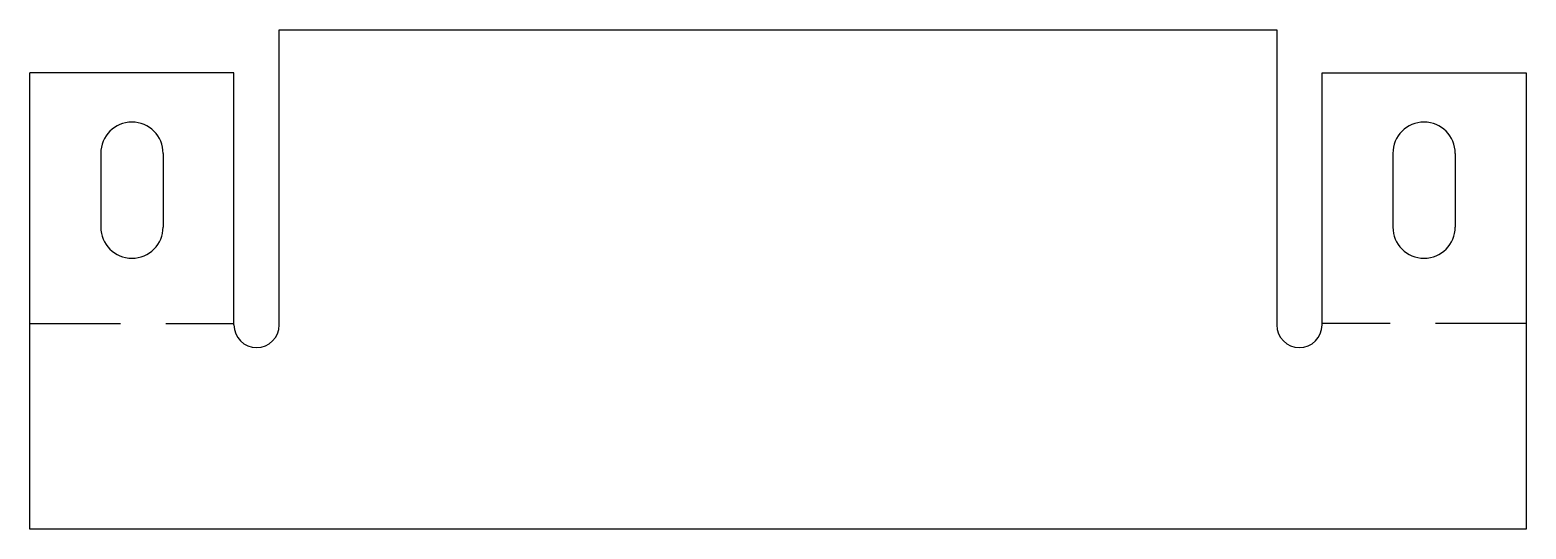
# Model space of a CAD drawing. Extents: x 296 to 300.12, y -44 to -42.62.
import ezdxf

# ---------------------------------------------------------------- set-up
doc = ezdxf.new("R2010")
doc.units = 0
doc.header["$MEASUREMENT"] = 0
doc.linetypes.add('Dashed', pattern=[0.375, 0.25, -0.125])
for name, color, linetype in [('1_OUTLINE_1', 7, 'Continuous'), ('2_HOLES_1', 7, 'Continuous'), ('3_BREAK_1', 7, 'Continuous')]:
    doc.layers.add(name, color=color, linetype=linetype)

msp = doc.modelspace()

# ---------------------------------------------------------------- linework, layer by layer
at = {"layer": '1_OUTLINE_1', "color": 7, "linetype": 'Continuous', "lineweight": 25}
for p, q in [((296.6875, -42.625), (299.4375, -42.625)), ((296.6875, -43.4375), (296.6875, -42.625)), ((299.4375, -42.625), (299.4375, -43.4375)), ((296.5625, -42.743), (296, -42.743)), ((296, -44), (296, -42.743)), ((296.5625, -43.4375), (296.5625, -42.743)), ((299.5625, -43.4375), (299.5625, -42.743)), ((299.5625, -42.743), (300.125, -42.743)), ((300.125, -42.743), (300.125, -44)), ((300.125, -44), (296, -44))]:
    msp.add_line(p, q, dxfattribs=at)
for centre in [(296.625, -43.4375), (299.5, -43.4375)]:
    msp.add_arc(centre, 0.0625, 180, 0, dxfattribs=at)
at = {"layer": '2_HOLES_1', "color": 7, "linetype": 'Continuous', "lineweight": 25}
for p, q in [((296.19525, -42.965), (296.19525, -43.168)), ((296.36725, -42.965), (296.36725, -43.168)), ((299.75775, -42.965), (299.75775, -43.168)), ((299.92975, -42.965), (299.92975, -43.168))]:
    msp.add_line(p, q, dxfattribs=at)
for centre, start, end in [((296.28125, -42.965), 0, 180), ((299.84375, -42.965), 0, 180), ((296.28125, -43.168), 180, 0), ((299.84375, -43.168), 180, 0)]:
    msp.add_arc(centre, 0.086, start, end, dxfattribs=at)
at = {"layer": '3_BREAK_1', "color": 7, "linetype": 'Dashed', "lineweight": 25}
for p, q in [((296, -43.434), (296.5625, -43.434)), ((300.125, -43.434), (299.5625, -43.434))]:
    msp.add_line(p, q, dxfattribs=at)

doc.saveas('drawing.dxf')
